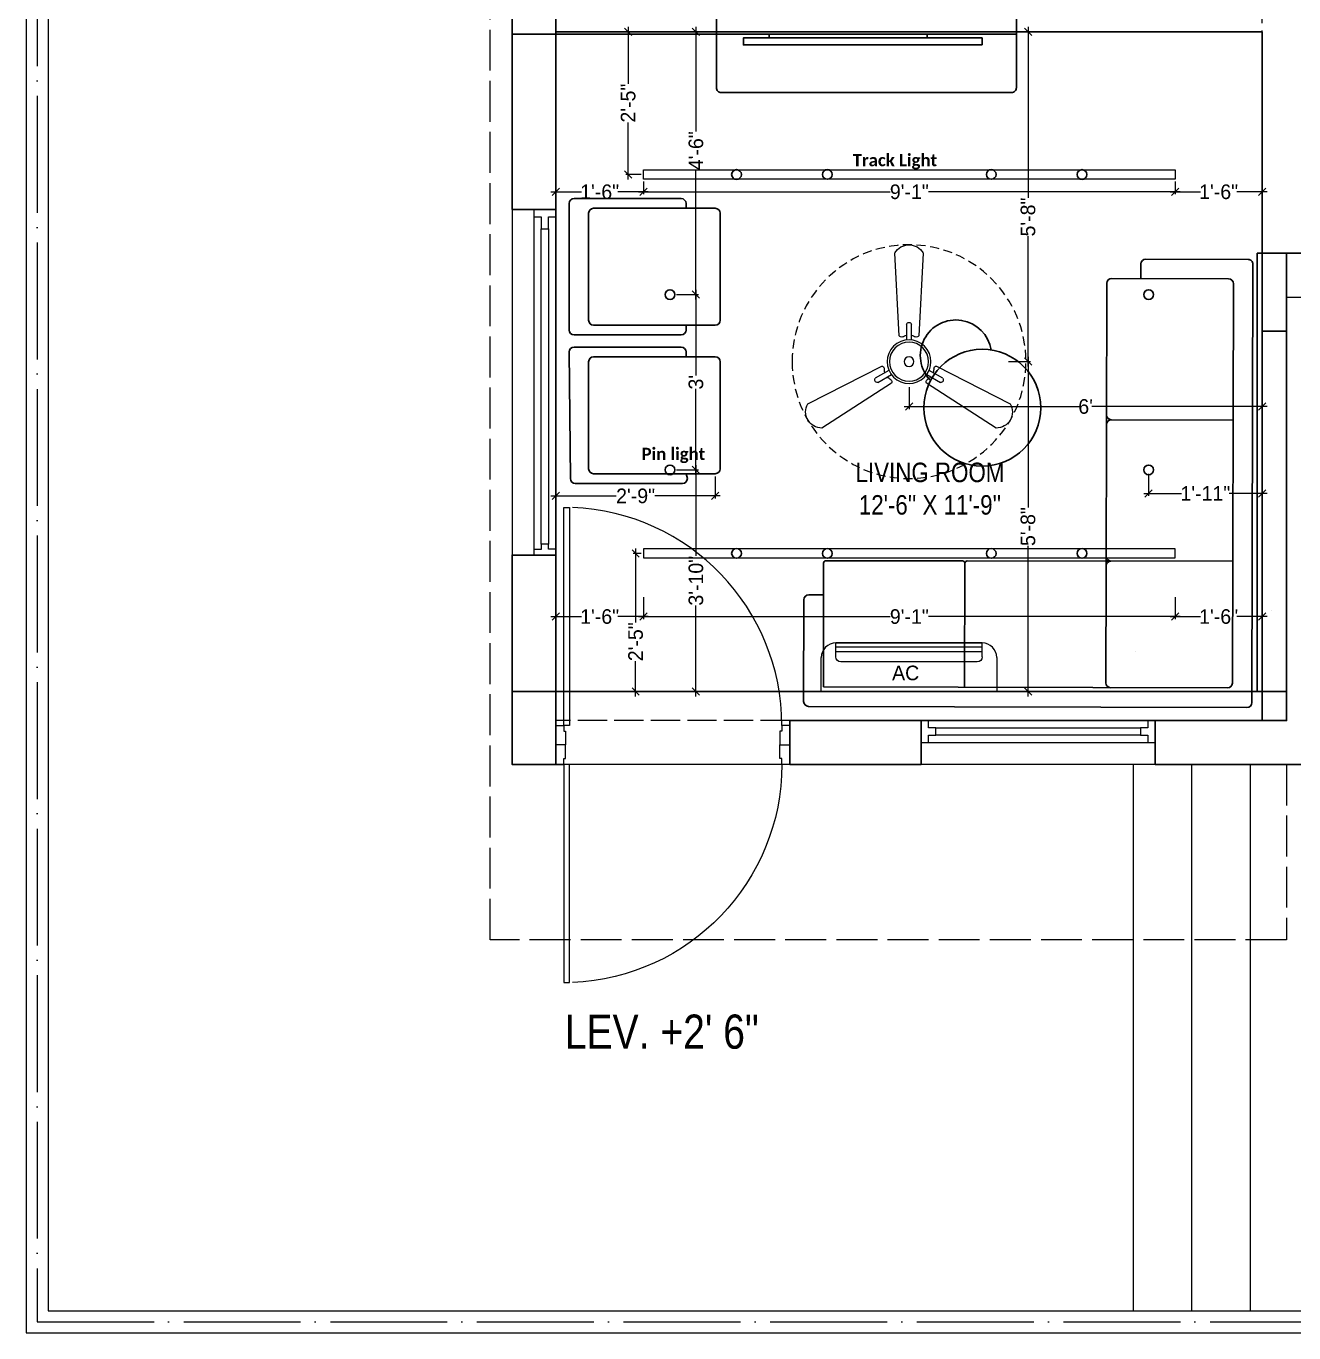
# Model space of a CAD drawing. Header units: millimetres. Extents: x 35877 to 3066687, y -650199 to -40525.
# Drawn here: x 147264.5 to 147524.8, y -180450.6 to -180182.2 of the extents above; entities that cross this region are included whole.
import ezdxf

# ---------------------------------------------------------------- set-up
doc = ezdxf.new("R2010")
doc.units = ezdxf.units.MM
doc.header["$MEASUREMENT"] = 0
doc.header["$PDMODE"] = 35
for name, pattern in [('ACAD_ISO02W100', [15, 12, -3]), ('ACAD_ISO04W100', [30, 24, -3, 0, -3]), ('DASHED', [0.75, 0.5, -0.25])]:
    doc.linetypes.add(name, pattern=pattern)
doc.layers.get('Defpoints').update_dxf_attribs({"color": 220})
for name, color, linetype in [('AR DOOR', 40, 'Continuous'), ('AR ELE-5', 134, 'Continuous'), ('GROUND FLOOR  ( Text )', 251, 'Continuous')]:
    doc.layers.add(name, color=color, linetype=linetype)
for name, color, linetype, lineweight in [('COLUMN', 1, 'Continuous', 30), ('dim05', 1, 'Continuous', 13), ('el', 7, 'Continuous', 20), ('Electrical', 84, 'Continuous', 30), ('FIRST FLOOR ( TEXT )', 7, 'Continuous', 9), ('FUR', 250, 'Continuous', 0), ('FURNITURE', 32, 'Continuous', 9), ('furniture dimensions', 1, 'DASHED', 0), ('GROUND FLOOR', 7, 'Continuous', 9), ('GROUND FLOOR  ( PLINE )', 251, 'Continuous', 30), ('GROUND FLOOR ( DW_RAIL )', 7, 'Continuous', 9), ('Labelling', 1, 'Continuous', 25), ('NAME PLATE', 7, 'Continuous', 25), ('Text', 7, 'Continuous', 15), ('wall', 7, 'Continuous', 30)]:
    doc.layers.add(name, color=color, linetype=linetype, lineweight=lineweight)
doc.styles.add('century g', font='GOTHIC.TTF')
doc.styles.add("Cn_BT_0'-0", font='swissc.ttf')
doc.styles.add('KATHA', font='swissc.ttf')
doc.styles.add('TEXT', font='eurr____.ttf')
doc.dimstyles.new('Archana', dxfattribs={"dimtxt": 2, "dimasz": 0.75, "dimexe": 0.5, "dimexo": 0.5, "dimgap": 0, "dimtad": 0, "dimzin": 0, "dimdsep": 46, "dimlunit": 4, "dimtxsty": 'century g', "dimblk": 'OBLIQUE', "dimcen": 0, "dimdle": 1, "dimclrd": 256, "dimclre": 256, "dimclrt": 256, "dimadec": 0, "dimazin": 0, "dimtfac": 1, "dimtofl": 0, "dimtmove": 1, "dimatfit": 3, "dimfxl": 1, "dimfxlon": 1, "dimtolj": 1, "dimtzin": 0, "dimlwd": -1, "dimlwe": -1, "dimarcsym": 0})

# ---------------------------------------------------------------- blocks, each defined once
blk = doc.blocks.new('*U20')
for points in [[(0, 0), (0, 1120), (30, 1120), (30, 0)], [(-40, 0), (0, 0), (0, -30), (10, -30), (10, -100), (-40, -100)], [(1160, 0), (1120, 0), (1120, -30), (1110, -30), (1110, -100), (1160, -100)]]:
    blk.add_lwpolyline(points, close=True)
at = {"layer": 'AR ELE-5', "linetype": 'ByBlock', "ltscale": 15}
blk.add_arc((-1.6, -0.7), 1121.6, 0.03474, 87.62699, dxfattribs=at)
blk = doc.blocks.new('fan')
at = {"layer": 'Electrical', "lineweight": 15, "ltscale": 20}
for p, q in [((3300835.29, -509900.78), (3300836.47, -509923.43)), ((3300841.81, -509923.43), (3300842.99, -509900.78)), ((3300838.47, -509924.57), (3300838.47, -509920.25)), ((3300839.81, -509920.28), (3300839.81, -509924.57)), ((3300831.66, -509931.77), (3300811.45, -509942.07)), ((3300866.83, -509942.07), (3300846.62, -509931.77)), ((3300815.3, -509948.74), (3300834.33, -509936.39)), ((3300829.93, -509935.08), (3300833.64, -509932.93)), ((3300834.31, -509934.09), (3300830.57, -509936.25)), ((3300843.95, -509936.39), (3300862.98, -509948.74)), ((3300847.68, -509936.23), (3300843.97, -509934.09)), ((3300844.64, -509932.93), (3300848.38, -509935.09))]:
    blk.add_line(p, q, dxfattribs=at)
at = {"layer": 'Electrical', "linetype": 'DASHED', "lineweight": 15, "ltscale": 5}
blk.add_circle((3300839.14, -509930.53), 32, dxfattribs=at)
at = {"layer": 'Electrical', "lineweight": 15, "ltscale": 20}
for centre, major_axis, start_param, end_param in [((3300839.14, -509902.94), (3.12, 3.12), -0.272136, 1.842967), ((3300839.13, -509920.5), (0.501, 0.501), -0.465536, 1.983618), ((3300839.14, -509930.53), (4.24, -4.24), 3.14161, 9.424795), ((3300839.14, -509930.53), (3.77, -3.77), 1.749190548672175e-05, 6.283202799085073), ((3300837.1, -509923.08), (0.51, 0.51), 2.863014, 4.257784), ((3300839.14, -509926.42), (2.27, -2.27), 2.565057, 2.951308), ((3300839.14, -509926.42), (2.27, 2.27), 0.19032, 0.57657), ((3300841.18, -509923.08), (0.51, -0.51), 5.167028, 6.561799), ((3300839.14, -509930.53), (0.943, 0.943), 1.570814, 7.853999), ((3300831.67, -509932.49), (0.51, -0.51), 0.978238, 2.373008), ((3300835.59, -509932.58), (2.27, -2.27), 3.855511, 4.241762), ((3300842.69, -509932.58), (2.27, 2.27), 5.183051, 5.569301), ((3300846.61, -509932.49), (0.51, -0.51), 2.339416, 3.734186), ((3300830.46, -509935.55), (0.501, -0.501), 3.199655, 5.648809), ((3300835.59, -509932.58), (2.27, -2.27), 4.659452, 5.045703), ((3300833.71, -509936.02), (0.51, 0.51), -1.325776, 0.068994), ((3300844.57, -509936.02), (0.51, -0.51), 3.072633, 4.467404), ((3300842.69, -509932.58), (2.27, 2.27), 4.37911, 4.765361), ((3300847.83, -509935.54), (0.501, 0.501), 3.723254, 6.172408), ((3300815.25, -509944.32), (3.12, -3.12), 3.393055, 5.508159), ((3300863.03, -509944.32), (3.12, -3.12), 5.48745, 7.602554)]:
    blk.add_ellipse(centre, major_axis=major_axis, ratio=1, start_param=start_param, end_param=end_param, dxfattribs=at)
blk = doc.blocks.new('ac paln')
at = {"layer": 'Electrical', "lineweight": 15}
for p, q in [((389238.69, -37646.36), (389238.69, -37610.34)), ((389238.69, -37610.34), (389245.67, -37610.34)), ((389244.81, -37642.35), (389244.81, -37614.35)), ((389245.81, -37613.35), (389248.68, -37613.35)), ((389246.82, -37643.35), (389246.82, -37613.35)), ((389247.82, -37643.35), (389247.82, -37613.35)), ((389248.68, -37613.35), (389248.68, -37643.35)), ((389248.68, -37643.35), (389248.68, -37613.35)), ((389245.81, -37643.35), (389248.68, -37643.35)), ((389248.68, -37643.35), (389248.68, -37643.35)), ((389245.67, -37646.36), (389238.69, -37646.36))]:
    blk.add_line(p, q, dxfattribs=at)
for centre, start, end in [((389245.67, -37613.35), 0, 90), ((389245.67, -37643.35), 270, 0)]:
    blk.add_arc(centre, 3.01, start, end, dxfattribs=at)
at = {"layer": 'Electrical', "lineweight": 15, "extrusion": (0, 0, -1)}
for centre, start_param, end_param in [((389245.81, -37614.35), -0.785398, 0.785398), ((389245.81, -37642.35), 3.926991, 5.497787)]:
    blk.add_ellipse(centre, major_axis=(-0.71, 0.71), ratio=1, start_param=start_param, end_param=end_param, dxfattribs=at)
at = {"layer": 'Text', "style": 'TEXT'}
blk.add_text('AC', height=3, rotation=270, dxfattribs=at).set_placement((389241.02, -37624.87))
blk = doc.blocks.new('_Oblique')
at = {"layer": 'wall', "color": 0, "lineweight": -2}
blk.add_line((-0.5, -0.5), (0.5, 0.5), dxfattribs=at)
blk = doc.blocks.new('*D658')
at = {"layer": 'Defpoints', "color": 0, "linetype": 'Continuous', "lineweight": 0, "transparency": 16777216}
for p in [(147391.23, -180298.95, -0.01), (147373.25, -180301.63, -0.01), (147391.23, -180303.49)]:
    blk.add_point(p, dxfattribs=at)
at = {"layer": 'furniture dimensions', "color": 5, "linetype": 'Continuous', "transparency": 16777216}
for p, q in [((147391.23, -180299.49), (147391.23, -180303.99)), ((147372.25, -180303.49), (147378.52, -180303.49)), ((147392.23, -180303.49), (147385.96, -180303.49))]:
    blk.add_line(p, q, dxfattribs=at)
at = {"layer": 'furniture dimensions', "color": 5, "linetype": 'ByBlock', "transparency": 16777216}
blk.add_line((147373.25, -180302.13), (147373.25, -180303.99), dxfattribs=at)
at = {"layer": 'furniture dimensions', "color": 5, "linetype": 'Continuous', "transparency": 16777216, "xscale": 1.5, "yscale": 1.5, "zscale": 1.5, "rotation": 180}
blk.add_blockref('_Oblique', (147373.25, -180303.49), dxfattribs=at)
at = {"layer": 'furniture dimensions', "color": 5, "linetype": 'Continuous', "transparency": 16777216, "xscale": 1.5, "yscale": 1.5, "zscale": 1.5}
blk.add_blockref('_Oblique', (147391.23, -180303.49), dxfattribs=at)
at = {"layer": 'furniture dimensions', "linetype": 'Continuous', "lineweight": 0, "transparency": 16777216, "insert": (147382.24, -180303.49), "char_height": 3, "attachment_point": 5, "style": 'century g'}
blk.add_mtext('\\A1;1\'-6"', dxfattribs=at)
blk = doc.blocks.new('*D659')
at = {"layer": 'Defpoints', "color": 0, "linetype": 'Continuous', "lineweight": 0, "transparency": 16777216}
for p in [(147391.23, -180298.95, -0.01), (147500.38, -180298.95, -0.01), (147500.38, -180303.49)]:
    blk.add_point(p, dxfattribs=at)
at = {"layer": 'furniture dimensions', "color": 5, "linetype": 'ByBlock', "transparency": 16777216}
blk.add_line((147391.23, -180299.49), (147391.23, -180303.99), dxfattribs=at)
at = {"layer": 'furniture dimensions', "color": 5, "linetype": 'Continuous', "transparency": 16777216}
for p, q in [((147500.38, -180299.49), (147500.38, -180303.99)), ((147390.23, -180303.49), (147441.89, -180303.49)), ((147501.38, -180303.49), (147449.72, -180303.49))]:
    blk.add_line(p, q, dxfattribs=at)
at = {"layer": 'furniture dimensions', "color": 5, "linetype": 'Continuous', "transparency": 16777216, "xscale": 1.5, "yscale": 1.5, "zscale": 1.5, "rotation": 180}
blk.add_blockref('_Oblique', (147391.23, -180303.49), dxfattribs=at)
at = {"layer": 'furniture dimensions', "color": 5, "linetype": 'Continuous', "transparency": 16777216, "xscale": 1.5, "yscale": 1.5, "zscale": 1.5}
blk.add_blockref('_Oblique', (147500.38, -180303.49), dxfattribs=at)
at = {"layer": 'furniture dimensions', "linetype": 'Continuous', "lineweight": 0, "transparency": 16777216, "insert": (147445.81, -180303.49), "char_height": 3, "attachment_point": 5, "style": 'century g'}
blk.add_mtext('\\A1;9\'-1"', dxfattribs=at)
blk = doc.blocks.new('*D660')
at = {"layer": 'Defpoints', "color": 0, "linetype": 'Continuous', "lineweight": 0, "transparency": 16777216}
for p in [(147500.38, -180298.95, -0.01), (147518.25, -180298.95, -0.01), (147518.25, -180303.49)]:
    blk.add_point(p, dxfattribs=at)
at = {"layer": 'furniture dimensions', "color": 5, "linetype": 'ByBlock', "transparency": 16777216}
blk.add_line((147500.38, -180299.49), (147500.38, -180303.99), dxfattribs=at)
at = {"layer": 'furniture dimensions', "color": 5, "linetype": 'Continuous', "transparency": 16777216}
for p, q in [((147518.25, -180299.49), (147518.25, -180303.99)), ((147499.38, -180303.49), (147505.59, -180303.49)), ((147519.25, -180303.49), (147513.04, -180303.49))]:
    blk.add_line(p, q, dxfattribs=at)
at = {"layer": 'furniture dimensions', "color": 5, "linetype": 'Continuous', "transparency": 16777216, "xscale": 1.5, "yscale": 1.5, "zscale": 1.5, "rotation": 180}
blk.add_blockref('_Oblique', (147500.38, -180303.49), dxfattribs=at)
at = {"layer": 'furniture dimensions', "color": 5, "linetype": 'Continuous', "transparency": 16777216, "xscale": 1.5, "yscale": 1.5, "zscale": 1.5}
blk.add_blockref('_Oblique', (147518.25, -180303.49), dxfattribs=at)
at = {"layer": 'furniture dimensions', "linetype": 'Continuous', "lineweight": 0, "transparency": 16777216, "insert": (147509.31, -180303.49), "char_height": 3, "attachment_point": 5, "style": 'century g'}
blk.add_mtext('\\A1;1\'-6"', dxfattribs=at)
blk = doc.blocks.new('*D661')
at = {"layer": 'Defpoints', "color": 0, "linetype": 'Continuous', "lineweight": 0, "transparency": 16777216}
for p in [(147391.23, -180290.5), (147389.63, -180318.89), (147391.23, -180318.89, -0.01)]:
    blk.add_point(p, dxfattribs=at)
at = {"layer": 'furniture dimensions', "color": 5, "linetype": 'ByBlock', "transparency": 16777216}
blk.add_line((147390.73, -180290.5), (147389.13, -180290.5), dxfattribs=at)
at = {"layer": 'furniture dimensions', "color": 5, "linetype": 'Continuous', "transparency": 16777216}
for p, q in [((147389.63, -180289.5), (147389.63, -180304.7)), ((147389.63, -180319.89), (147389.63, -180312.61)), ((147390.73, -180318.89), (147389.13, -180318.89))]:
    blk.add_line(p, q, dxfattribs=at)
at = {"layer": 'furniture dimensions', "color": 5, "linetype": 'Continuous', "transparency": 16777216, "xscale": 1.5, "yscale": 1.5, "zscale": 1.5}
for p, rotation in [((147389.63, -180290.5), 90), ((147389.63, -180318.89), 270)]:
    blk.add_blockref('_Oblique', p, dxfattribs=dict(at, rotation=rotation))
at = {"layer": 'furniture dimensions', "linetype": 'Continuous', "lineweight": 0, "transparency": 16777216, "insert": (147389.63, -180308.65), "char_height": 3, "attachment_point": 5, "rotation": 90, "style": 'century g'}
blk.add_mtext('\\A1;2\'-5"', dxfattribs=at)
blk = doc.blocks.new('*D662')
at = {"layer": 'Defpoints', "color": 0, "linetype": 'Continuous', "lineweight": 0, "transparency": 16777216}
for p in [(147396.68, -180273.35, -0.01), (147396.68, -180318.89, -0.01), (147402.01, -180318.89)]:
    blk.add_point(p, dxfattribs=at)
at = {"layer": 'furniture dimensions', "color": 5, "linetype": 'ByBlock', "transparency": 16777216}
blk.add_line((147398.01, -180273.35), (147402.51, -180273.35), dxfattribs=at)
at = {"layer": 'furniture dimensions', "color": 5, "linetype": 'Continuous', "transparency": 16777216}
for p, q in [((147402.01, -180272.35), (147402.01, -180291.02)), ((147402.01, -180319.89), (147402.01, -180301.22)), ((147398.01, -180318.89), (147402.51, -180318.89))]:
    blk.add_line(p, q, dxfattribs=at)
at = {"layer": 'furniture dimensions', "color": 5, "linetype": 'Continuous', "transparency": 16777216, "xscale": 1.5, "yscale": 1.5, "zscale": 1.5}
for p, rotation in [((147402.01, -180273.35), 90), ((147402.01, -180318.89), 270)]:
    blk.add_blockref('_Oblique', p, dxfattribs=dict(at, rotation=rotation))
at = {"layer": 'furniture dimensions', "linetype": 'Continuous', "lineweight": 0, "transparency": 16777216, "insert": (147402.01, -180296.12), "char_height": 3, "attachment_point": 5, "rotation": 90, "style": 'century g'}
blk.add_mtext('\\A1;3\'-10"', dxfattribs=at)
blk = doc.blocks.new('*D663')
at = {"layer": 'Defpoints', "color": 0, "linetype": 'Continuous', "lineweight": 0, "transparency": 16777216}
for p in [(147396.68, -180237.35, -0.01), (147402.01, -180237.35), (147396.68, -180273.35, -0.01)]:
    blk.add_point(p, dxfattribs=at)
at = {"layer": 'furniture dimensions', "color": 5, "linetype": 'Continuous', "transparency": 16777216}
for p, q in [((147398.01, -180237.35), (147402.51, -180237.35)), ((147402.01, -180236.35), (147402.01, -180253.98)), ((147402.01, -180274.35), (147402.01, -180256.72))]:
    blk.add_line(p, q, dxfattribs=at)
at = {"layer": 'furniture dimensions', "color": 5, "linetype": 'ByBlock', "transparency": 16777216}
blk.add_line((147398.01, -180273.35), (147402.51, -180273.35), dxfattribs=at)
at = {"layer": 'furniture dimensions', "color": 5, "linetype": 'Continuous', "transparency": 16777216, "xscale": 1.5, "yscale": 1.5, "zscale": 1.5}
for p, rotation in [((147402.01, -180237.35), 90), ((147402.01, -180273.35), 270)]:
    blk.add_blockref('_Oblique', p, dxfattribs=dict(at, rotation=rotation))
at = {"layer": 'furniture dimensions', "linetype": 'Continuous', "lineweight": 0, "transparency": 16777216, "insert": (147402.01, -180255.35), "char_height": 3, "attachment_point": 5, "rotation": 90, "style": 'century g'}
blk.add_mtext("\\A1;3'", dxfattribs=at)
blk = doc.blocks.new('*D664')
at = {"layer": 'Defpoints', "color": 0, "linetype": 'Continuous', "lineweight": 0, "transparency": 16777216}
for p in [(147396.68, -180183.35, -0.01), (147402.01, -180183.35), (147396.68, -180237.35, -0.01)]:
    blk.add_point(p, dxfattribs=at)
at = {"layer": 'furniture dimensions', "color": 5, "linetype": 'Continuous', "transparency": 16777216}
for p, q in [((147398.01, -180183.35), (147402.51, -180183.35)), ((147402.01, -180182.35), (147402.01, -180203.83)), ((147402.01, -180238.35), (147402.01, -180211.76))]:
    blk.add_line(p, q, dxfattribs=at)
at = {"layer": 'furniture dimensions', "color": 5, "linetype": 'ByBlock', "transparency": 16777216}
blk.add_line((147398.01, -180237.35), (147402.51, -180237.35), dxfattribs=at)
at = {"layer": 'furniture dimensions', "color": 5, "linetype": 'Continuous', "transparency": 16777216, "xscale": 1.5, "yscale": 1.5, "zscale": 1.5}
for p, rotation in [((147402.01, -180183.35), 90), ((147402.01, -180237.35), 270)]:
    blk.add_blockref('_Oblique', p, dxfattribs=dict(at, rotation=rotation))
at = {"layer": 'furniture dimensions', "linetype": 'Continuous', "lineweight": 0, "transparency": 16777216, "insert": (147402.01, -180207.8), "char_height": 3, "attachment_point": 5, "rotation": 90, "style": 'century g'}
blk.add_mtext('\\A1;4\'-6"', dxfattribs=at)
blk = doc.blocks.new('*D665')
at = {"layer": 'Defpoints', "color": 0, "linetype": 'Continuous', "lineweight": 0, "transparency": 16777216}
for p in [(147405.98, -180273.13, -0.01), (147373.25, -180275.11, -0.01), (147405.98, -180278.71)]:
    blk.add_point(p, dxfattribs=at)
at = {"layer": 'furniture dimensions', "color": 5, "linetype": 'Continuous', "transparency": 16777216}
for p, q in [((147405.98, -180274.71), (147405.98, -180279.21)), ((147372.25, -180278.71), (147385.66, -180278.71)), ((147406.98, -180278.71), (147393.57, -180278.71))]:
    blk.add_line(p, q, dxfattribs=at)
at = {"layer": 'furniture dimensions', "color": 5, "linetype": 'ByBlock', "transparency": 16777216}
blk.add_line((147373.25, -180275.61), (147373.25, -180279.21), dxfattribs=at)
at = {"layer": 'furniture dimensions', "color": 5, "linetype": 'Continuous', "transparency": 16777216, "xscale": 1.5, "yscale": 1.5, "zscale": 1.5, "rotation": 180}
blk.add_blockref('_Oblique', (147373.25, -180278.71), dxfattribs=at)
at = {"layer": 'furniture dimensions', "color": 5, "linetype": 'Continuous', "transparency": 16777216, "xscale": 1.5, "yscale": 1.5, "zscale": 1.5}
blk.add_blockref('_Oblique', (147405.98, -180278.71), dxfattribs=at)
at = {"layer": 'furniture dimensions', "linetype": 'Continuous', "lineweight": 0, "transparency": 16777216, "insert": (147389.62, -180278.71), "char_height": 3, "attachment_point": 5, "style": 'century g'}
blk.add_mtext('\\A1;2\'-9"', dxfattribs=at)
blk = doc.blocks.new('*D666')
at = {"layer": 'Defpoints', "color": 0, "linetype": 'Continuous', "lineweight": 0, "transparency": 16777216}
for p in [(147494.93, -180273.35, -0.01), (147518.25, -180273.35, -0.01), (147518.25, -180278.19)]:
    blk.add_point(p, dxfattribs=at)
at = {"layer": 'furniture dimensions', "color": 5, "linetype": 'ByBlock', "transparency": 16777216}
blk.add_line((147494.93, -180274.19), (147494.93, -180278.69), dxfattribs=at)
at = {"layer": 'furniture dimensions', "color": 5, "linetype": 'Continuous', "transparency": 16777216}
for p, q in [((147518.25, -180274.19), (147518.25, -180278.69)), ((147493.93, -180278.19), (147501.71, -180278.19)), ((147519.25, -180278.19), (147511.47, -180278.19))]:
    blk.add_line(p, q, dxfattribs=at)
at = {"layer": 'furniture dimensions', "color": 5, "linetype": 'Continuous', "transparency": 16777216, "xscale": 1.5, "yscale": 1.5, "zscale": 1.5, "rotation": 180}
blk.add_blockref('_Oblique', (147494.93, -180278.19), dxfattribs=at)
at = {"layer": 'furniture dimensions', "color": 5, "linetype": 'Continuous', "transparency": 16777216, "xscale": 1.5, "yscale": 1.5, "zscale": 1.5}
blk.add_blockref('_Oblique', (147518.25, -180278.19), dxfattribs=at)
at = {"layer": 'furniture dimensions', "linetype": 'Continuous', "lineweight": 0, "transparency": 16777216, "insert": (147506.59, -180278.19), "char_height": 3, "attachment_point": 5, "style": 'century g'}
blk.add_mtext('\\A1;1\'-11"', dxfattribs=at)
blk = doc.blocks.new('*D667')
at = {"layer": 'Defpoints', "color": 0, "linetype": 'Continuous', "lineweight": 0, "transparency": 16777216}
for p in [(147388.1, -180183.35), (147391.23, -180183.35, -0.01), (147391.23, -180212.69, -0.01)]:
    blk.add_point(p, dxfattribs=at)
at = {"layer": 'furniture dimensions', "color": 5, "linetype": 'Continuous', "transparency": 16777216}
for p, q in [((147390.73, -180183.35), (147387.6, -180183.35)), ((147388.1, -180182.35), (147388.1, -180194.06)), ((147388.1, -180213.69), (147388.1, -180201.97))]:
    blk.add_line(p, q, dxfattribs=at)
at = {"layer": 'furniture dimensions', "color": 5, "linetype": 'ByBlock', "transparency": 16777216}
blk.add_line((147390.73, -180212.69), (147387.6, -180212.69), dxfattribs=at)
at = {"layer": 'furniture dimensions', "color": 5, "linetype": 'Continuous', "transparency": 16777216, "xscale": 1.5, "yscale": 1.5, "zscale": 1.5}
for p, rotation in [((147388.1, -180183.35), 90), ((147388.1, -180212.69), 270)]:
    blk.add_blockref('_Oblique', p, dxfattribs=dict(at, rotation=rotation))
at = {"layer": 'furniture dimensions', "linetype": 'Continuous', "lineweight": 0, "transparency": 16777216, "insert": (147388.1, -180198.02), "char_height": 3, "attachment_point": 5, "rotation": 90, "style": 'century g'}
blk.add_mtext('\\A1;2\'-5"', dxfattribs=at)
blk = doc.blocks.new('*D668')
at = {"layer": 'Defpoints', "color": 0, "linetype": 'Continuous', "lineweight": 0, "transparency": 16777216}
for p in [(147373.25, -180213.63, -0.01), (147391.23, -180213.63, -0.01), (147373.25, -180216.25)]:
    blk.add_point(p, dxfattribs=at)
at = {"layer": 'furniture dimensions', "color": 5, "linetype": 'Continuous', "transparency": 16777216}
for p, q in [((147373.25, -180214.13), (147373.25, -180216.75)), ((147372.25, -180216.25), (147378.52, -180216.25)), ((147392.23, -180216.25), (147385.96, -180216.25))]:
    blk.add_line(p, q, dxfattribs=at)
at = {"layer": 'furniture dimensions', "color": 5, "linetype": 'ByBlock', "transparency": 16777216}
blk.add_line((147391.23, -180214.13), (147391.23, -180216.75), dxfattribs=at)
at = {"layer": 'furniture dimensions', "color": 5, "linetype": 'Continuous', "transparency": 16777216, "xscale": 1.5, "yscale": 1.5, "zscale": 1.5, "rotation": 180}
blk.add_blockref('_Oblique', (147373.25, -180216.25), dxfattribs=at)
at = {"layer": 'furniture dimensions', "color": 5, "linetype": 'Continuous', "transparency": 16777216, "xscale": 1.5, "yscale": 1.5, "zscale": 1.5}
blk.add_blockref('_Oblique', (147391.23, -180216.25), dxfattribs=at)
at = {"layer": 'furniture dimensions', "linetype": 'Continuous', "lineweight": 0, "transparency": 16777216, "insert": (147382.24, -180216.25), "char_height": 3, "attachment_point": 5, "style": 'century g'}
blk.add_mtext('\\A1;1\'-6"', dxfattribs=at)
blk = doc.blocks.new('*D669')
at = {"layer": 'Defpoints', "color": 0, "linetype": 'Continuous', "lineweight": 0, "transparency": 16777216}
for p in [(147391.23, -180213.63, -0.01), (147500.38, -180213.63, -0.01), (147500.38, -180216.25)]:
    blk.add_point(p, dxfattribs=at)
at = {"layer": 'furniture dimensions', "color": 5, "linetype": 'ByBlock', "transparency": 16777216}
blk.add_line((147391.23, -180214.13), (147391.23, -180216.75), dxfattribs=at)
at = {"layer": 'furniture dimensions', "color": 5, "linetype": 'Continuous', "transparency": 16777216}
for p, q in [((147500.38, -180214.13), (147500.38, -180216.75)), ((147390.23, -180216.25), (147441.89, -180216.25)), ((147501.38, -180216.25), (147449.72, -180216.25))]:
    blk.add_line(p, q, dxfattribs=at)
at = {"layer": 'furniture dimensions', "color": 5, "linetype": 'Continuous', "transparency": 16777216, "xscale": 1.5, "yscale": 1.5, "zscale": 1.5, "rotation": 180}
blk.add_blockref('_Oblique', (147391.23, -180216.25), dxfattribs=at)
at = {"layer": 'furniture dimensions', "color": 5, "linetype": 'Continuous', "transparency": 16777216, "xscale": 1.5, "yscale": 1.5, "zscale": 1.5}
blk.add_blockref('_Oblique', (147500.38, -180216.25), dxfattribs=at)
at = {"layer": 'furniture dimensions', "linetype": 'Continuous', "lineweight": 0, "transparency": 16777216, "insert": (147445.81, -180216.25), "char_height": 3, "attachment_point": 5, "style": 'century g'}
blk.add_mtext('\\A1;9\'-1"', dxfattribs=at)
blk = doc.blocks.new('*D670')
at = {"layer": 'Defpoints', "color": 0, "linetype": 'Continuous', "lineweight": 0, "transparency": 16777216}
for p in [(147500.38, -180213.63, -0.01), (147518.25, -180213.63, -0.01), (147518.25, -180216.25)]:
    blk.add_point(p, dxfattribs=at)
at = {"layer": 'furniture dimensions', "color": 5, "linetype": 'ByBlock', "transparency": 16777216}
blk.add_line((147500.38, -180214.13), (147500.38, -180216.75), dxfattribs=at)
at = {"layer": 'furniture dimensions', "color": 5, "linetype": 'Continuous', "transparency": 16777216}
for p, q in [((147518.25, -180214.13), (147518.25, -180216.75)), ((147499.38, -180216.25), (147505.59, -180216.25)), ((147519.25, -180216.25), (147513.04, -180216.25))]:
    blk.add_line(p, q, dxfattribs=at)
at = {"layer": 'furniture dimensions', "color": 5, "linetype": 'Continuous', "transparency": 16777216, "xscale": 1.5, "yscale": 1.5, "zscale": 1.5, "rotation": 180}
blk.add_blockref('_Oblique', (147500.38, -180216.25), dxfattribs=at)
at = {"layer": 'furniture dimensions', "color": 5, "linetype": 'Continuous', "transparency": 16777216, "xscale": 1.5, "yscale": 1.5, "zscale": 1.5}
blk.add_blockref('_Oblique', (147518.25, -180216.25), dxfattribs=at)
at = {"layer": 'furniture dimensions', "linetype": 'Continuous', "lineweight": 0, "transparency": 16777216, "insert": (147509.31, -180216.25), "char_height": 3, "attachment_point": 5, "style": 'century g'}
blk.add_mtext('\\A1;1\'-6"', dxfattribs=at)
blk = doc.blocks.new('*D893')
at = {"layer": 'Defpoints', "color": 0, "linetype": 'Continuous', "lineweight": 0, "transparency": 16777216}
for p in [(147462.62, -180183.35, -0.01), (147445.75, -180251.12, -0.01), (147470.18, -180251.12)]:
    blk.add_point(p, dxfattribs=at)
at = {"layer": 'furniture dimensions', "color": 5, "linetype": 'ByBlock', "transparency": 16777216}
blk.add_line((147466.18, -180183.35), (147470.68, -180183.35), dxfattribs=at)
at = {"layer": 'furniture dimensions', "color": 5, "linetype": 'Continuous', "transparency": 16777216}
for p, q in [((147470.18, -180182.35), (147470.18, -180217.49)), ((147470.18, -180252.12), (147470.18, -180225.35)), ((147466.18, -180251.12), (147470.68, -180251.12))]:
    blk.add_line(p, q, dxfattribs=at)
at = {"layer": 'furniture dimensions', "color": 5, "linetype": 'Continuous', "transparency": 16777216, "xscale": 1.5, "yscale": 1.5, "zscale": 1.5}
for p, rotation in [((147470.18, -180183.35), 90), ((147470.18, -180251.12), 270)]:
    blk.add_blockref('_Oblique', p, dxfattribs=dict(at, rotation=rotation))
at = {"layer": 'furniture dimensions', "linetype": 'Continuous', "lineweight": 0, "transparency": 16777216, "insert": (147470.18, -180221.42), "char_height": 3, "attachment_point": 5, "rotation": 90, "style": 'century g'}
blk.add_mtext('\\A1;5\'-8"', dxfattribs=at)
blk = doc.blocks.new('*D894')
at = {"layer": 'Defpoints', "color": 0, "linetype": 'Continuous', "lineweight": 0, "transparency": 16777216}
for p in [(147445.75, -180251.12, -0.01), (147470.18, -180251.12), (147462.62, -180318.89, -0.01)]:
    blk.add_point(p, dxfattribs=at)
at = {"layer": 'furniture dimensions', "color": 5, "linetype": 'Continuous', "transparency": 16777216}
for p, q in [((147470.18, -180250.12), (147470.18, -180281.07)), ((147466.18, -180251.12), (147470.68, -180251.12)), ((147470.18, -180319.89), (147470.18, -180288.94))]:
    blk.add_line(p, q, dxfattribs=at)
at = {"layer": 'furniture dimensions', "color": 5, "linetype": 'ByBlock', "transparency": 16777216}
blk.add_line((147466.18, -180318.89), (147470.68, -180318.89), dxfattribs=at)
at = {"layer": 'furniture dimensions', "color": 5, "linetype": 'Continuous', "transparency": 16777216, "xscale": 1.5, "yscale": 1.5, "zscale": 1.5}
for p, rotation in [((147470.18, -180251.12), 90), ((147470.18, -180318.89), 270)]:
    blk.add_blockref('_Oblique', p, dxfattribs=dict(at, rotation=rotation))
at = {"layer": 'furniture dimensions', "linetype": 'Continuous', "lineweight": 0, "transparency": 16777216, "insert": (147470.18, -180285), "char_height": 3, "attachment_point": 5, "rotation": 90, "style": 'century g'}
blk.add_mtext('\\A1;5\'-8"', dxfattribs=at)
blk = doc.blocks.new('*D895')
at = {"layer": 'Defpoints', "color": 0, "linetype": 'Continuous', "lineweight": 0, "transparency": 16777216}
for p in [(147445.75, -180251.12, -0.01), (147518.25, -180251.12, -0.01), (147518.25, -180260.35)]:
    blk.add_point(p, dxfattribs=at)
at = {"layer": 'furniture dimensions', "color": 5, "linetype": 'ByBlock', "transparency": 16777216}
blk.add_line((147445.75, -180256.35), (147445.75, -180260.85), dxfattribs=at)
at = {"layer": 'furniture dimensions', "color": 5, "linetype": 'Continuous', "transparency": 16777216}
for p, q in [((147518.25, -180256.35), (147518.25, -180260.85)), ((147444.75, -180260.35), (147480.7, -180260.35)), ((147519.25, -180260.35), (147483.3, -180260.35))]:
    blk.add_line(p, q, dxfattribs=at)
at = {"layer": 'furniture dimensions', "color": 5, "linetype": 'Continuous', "transparency": 16777216, "xscale": 1.5, "yscale": 1.5, "zscale": 1.5, "rotation": 180}
blk.add_blockref('_Oblique', (147445.75, -180260.35), dxfattribs=at)
at = {"layer": 'furniture dimensions', "color": 5, "linetype": 'Continuous', "transparency": 16777216, "xscale": 1.5, "yscale": 1.5, "zscale": 1.5}
blk.add_blockref('_Oblique', (147518.25, -180260.35), dxfattribs=at)
at = {"layer": 'furniture dimensions', "linetype": 'Continuous', "lineweight": 0, "transparency": 16777216, "insert": (147482, -180260.35), "char_height": 3, "attachment_point": 5, "style": 'century g'}
blk.add_mtext("\\A1;6'", dxfattribs=at)

msp = doc.modelspace()

# ---------------------------------------------------------------- linework, layer by layer
at = {"color": 9, "lineweight": 30, "true_color": 0xc7c8ca, "transparency": 33554687, "elevation": -0.005}
for points in [[(147460.752, -180186.063), (147460.752, -180184.617), (147411.752, -180184.617), (147411.752, -180186.063)], [(147460.752, -180186.063), (147460.752, -180184.617), (147411.752, -180184.617), (147411.752, -180186.063)], [(147449.471, -180184.617), (147449.471, -180183.851), (147417.034, -180183.851), (147417.034, -180184.617)], [(147449.471, -180184.617), (147449.471, -180183.851), (147417.034, -180183.851), (147417.034, -180184.617)]]:
    msp.add_lwpolyline(points, close=True, dxfattribs=at)
at = {"layer": 'COLUMN', "transparency": 33554687, "elevation": -0.005}
for points in [[(147364.252, -180168.851), (147373.252, -180168.851), (147373.252, -180183.851), (147364.252, -180183.851)], [(147364.252, -180318.851), (147373.252, -180318.851), (147373.252, -180333.851), (147364.252, -180333.851)]]:
    msp.add_lwpolyline(points, close=True, dxfattribs=at)
at = {"layer": 'FUR', "transparency": 33554687}
msp.add_line((147520.121, -180302.162, -0.005), (147520.121, -180302.162, -0.005), dxfattribs=at)
msp.add_line((147520.121, -180302.162, -0.005), (147520.121, -180302.162, -0.005), dxfattribs=at)
at = {"layer": 'FUR', "color": 9, "lineweight": 30, "true_color": 0xc7c8ca, "transparency": 33554687}
msp.add_line((147492.157, -180310.709, -0.005), (147492.157, -180310.709, -0.005), dxfattribs=at)
at = {"layer": 'FURNITURE', "color": 9, "lineweight": 30, "true_color": 0xc7c8ca, "transparency": 33554687}
for p, q in [((147376.98, -180217.632, -0.005), (147398.98, -180217.632, -0.005)), ((147375.98, -180244.632, -0.005), (147375.98, -180218.632, -0.005)), ((147379.98, -180242.632, -0.005), (147379.98, -180220.632, -0.005)), ((147380.98, -180219.632, -0.005), (147405.98, -180219.632, -0.005)), ((147399.98, -180218.632, -0.005), (147399.98, -180219.632, -0.005)), ((147406.98, -180220.632, -0.005), (147406.98, -180242.632, -0.005)), ((147518.252, -180228.851, -0.005), (147517.252, -180228.851, -0.005)), ((147517.252, -180228.851, -0.005), (147517.252, -180318.851, -0.005)), ((147493.352, -180231.058, -0.005), (147493.344, -180234.058, -0.005)), ((147494.354, -180230.06, -0.005), (147515.354, -180230.114, -0.005)), ((147516.352, -180231.117, -0.005), (147516.117, -180321.162, -0.005)), ((147511.339, -180234.11, -0.005), (147487.357, -180234.039, -0.005)), ((147486.285, -180265.037, -0.005), (147486.355, -180235.037, -0.005)), ((147512.341, -180235.107, -0.005), (147512.127, -180317.152, -0.005)), ((147380.98, -180243.632, -0.005), (147383.98, -180243.632, -0.005)), ((147383.98, -180243.632, -0.005), (147405.98, -180243.632, -0.005)), ((147399.98, -180244.632, -0.005), (147399.98, -180243.632, -0.005)), ((147398.98, -180245.632, -0.005), (147376.98, -180245.632, -0.005)), ((147376.244, -180275.149, -0.005), (147375.98, -180249.132, -0.005)), ((147376.98, -180248.132, -0.005), (147398.98, -180248.132, -0.005)), ((147380.98, -180250.132, -0.005), (147405.98, -180250.132, -0.005)), ((147399.98, -180249.132, -0.005), (147399.98, -180250.132, -0.005)), ((147379.98, -180273.132, -0.005), (147379.98, -180251.132, -0.005)), ((147406.98, -180251.132, -0.005), (147406.98, -180273.132, -0.005)), ((147486.28, -180264.045, -0.005), (147486.21, -180294.025, -0.005)), ((147487.282, -180263.047, -0.005), (147512.269, -180263.115, -0.005)), ((147380.98, -180274.132, -0.005), (147383.98, -180274.132, -0.005)), ((147383.98, -180274.132, -0.005), (147405.98, -180274.132, -0.005)), ((147400.244, -180275.149, -0.005), (147399.98, -180274.132, -0.005)), ((147399.244, -180276.149, -0.005), (147377.244, -180276.149, -0.005)), ((147428.193, -180292.525, -0.005), (147428.193, -180317.927, -0.005)), ((147428.694, -180292.026, -0.005), (147456.763, -180292.046, -0.005)), ((147457.15, -180318.004, -0.005), (147457.219, -180292.54, -0.005)), ((147457.718, -180292.047, -0.005), (147512.189, -180292.085, -0.005)), ((147486.14, -180317.082, -0.005), (147486.21, -180294.025, -0.005)), ((147428.174, -180299.033, -0.005), (147425.174, -180299.025, -0.005)), ((147424.117, -180320.917, -0.005), (147424.171, -180300.022, -0.005)), ((147373.255, -180324.851, -0.005), (147373.252, -180318.868, -0.005)), ((147373.252, -180318.889, -0.005), (147518.252, -180318.889, -0.005)), ((147511.124, -180318.149, -0.005), (147428.193, -180317.927, -0.005)), ((147515.114, -180322.159, -0.005), (147425.114, -180321.919, -0.005))]:
    msp.add_line(p, q, dxfattribs=at)
at = {"layer": 'FURNITURE', "color": 9, "lineweight": 30, "true_color": 0xc7c8ca, "transparency": 33554687, "elevation": -0.005}
msp.add_lwpolyline([(147467.796, -180179.351), (147406.196, -180179.351), (147406.196, -180183.851), (147467.796, -180183.851)], close=True, dxfattribs=at)
msp.add_lwpolyline([(147467.796, -180194.851), (147467.796, -180183.851), (147406.196, -180183.851), (147406.196, -180194.851, 0.4142136), (147407.196, -180195.851), (147466.796, -180195.851, 0.4142136)], format="xyb", close=True, dxfattribs=at)
at = {"layer": 'FURNITURE', "color": 1, "lineweight": 0, "transparency": 33554687, "elevation": -0.005}
msp.add_lwpolyline([(147391.234, -180211.75), (147500.377, -180211.75), (147500.377, -180213.626), (147391.234, -180213.626)], close=True, dxfattribs=at)
at = {"layer": 'FURNITURE', "color": 1, "lineweight": 0, "transparency": 33554687}
msp.add_lwpolyline([(147391.234, -180291.441), (147500.377, -180291.441), (147500.377, -180289.565), (147391.234, -180289.565)], close=True, dxfattribs=at)
at = {"layer": 'FURNITURE', "color": 240, "lineweight": 30, "true_color": 0xed1f24, "transparency": 33554687}
for centre in [(147410.339, -180212.688, -0.005), (147428.987, -180212.675, -0.005), (147462.624, -180212.675, -0.005), (147481.272, -180212.688, -0.005), (147396.685, -180237.351, -0.005), (147494.926, -180237.351, -0.005), (147396.685, -180273.351, -0.005), (147494.926, -180273.351, -0.005), (147410.339, -180290.503), (147428.987, -180290.516), (147462.624, -180290.516), (147481.272, -180290.503)]:
    msp.add_circle(centre, 1, dxfattribs=at)
at = {"layer": 'FURNITURE', "color": 9, "lineweight": 30, "true_color": 0xc7c8ca, "transparency": 33554687}
msp.add_circle((147460.787, -180260.583, 0.064), 12, dxfattribs=at)
for centre, radius, start, end in [((147376.98, -180218.632, -0.005), 1, 90, 180), ((147398.98, -180218.632, -0.005), 1, 0, 90), ((147380.98, -180220.632, -0.005), 1, 90, 180), ((147405.98, -180220.632, -0.005), 1, 0, 90), ((147494.352, -180231.06, -0.005), 1, 89.852, 179.852), ((147515.352, -180231.114, -0.005), 1, 359.852, 89.852), ((147487.355, -180235.039, -0.005), 1, 89.852, 179.852), ((147511.341, -180235.11, -0.005), 1, 0.148, 90.148), ((147380.98, -180242.632, -0.005), 1, 180, 270), ((147405.98, -180242.632, -0.005), 1, 270, 0), ((147455.378, -180249.872, 0.064), 7.313, 9.04978, 224.53227), ((147376.98, -180244.632, -0.005), 1, 180, 270), ((147398.98, -180244.632, -0.005), 1, 270, 0), ((147376.98, -180249.132, -0.005), 1, 90, 180), ((147380.98, -180251.132, -0.005), 1, 90, 180), ((147398.98, -180249.132, -0.005), 1, 0, 90), ((147405.98, -180251.132, -0.005), 1, 0, 90), ((147487.28, -180264.047, -0.005), 1, 89.852, 179.852), ((147487.285, -180262.047, -0.005), 1, 179.852, 269.852), ((147380.98, -180273.132, -0.005), 1, 180, 270), ((147405.98, -180273.132, -0.005), 1, 270, 0), ((147377.244, -180275.149, -0.005), 1, 180, 270), ((147399.244, -180275.149, -0.005), 1, 270, 0), ((147428.693, -180292.526, -0.005), 0.5, 89.852, 179.852), ((147456.719, -180292.544, -0.005), 0.5, 359.852, 89.852), ((147457.719, -180292.547, -0.005), 0.5, 89.852, 179.852), ((147487.205, -180293.067, -0.005), 1, 89.852, 179.852), ((147487.21, -180291.067, -0.005), 1, 179.852, 269.852), ((147425.171, -180300.025, -0.005), 1, 89.852, 179.852), ((147487.14, -180317.084, -0.005), 1, 179.852, 269.852), ((147487.14, -180317.084, -0.005), 1, 179.852, 269.852), ((147511.127, -180317.149, -0.005), 1, 269.852, 359.852), ((147425.117, -180320.919, -0.005), 1, 179.852, 269.852), ((147515.117, -180321.159, -0.005), 1, 269.852, 359.852)]:
    msp.add_arc(centre, radius, start, end, dxfattribs=at)
at = {"layer": 'furniture dimensions', "color": 6, "linetype": 'Continuous', "lineweight": 30, "transparency": 33554687}
for p, q in [((147373.252, -180318.889, -0.005), (147373.252, -180183.351, -0.005)), ((147518.252, -180183.351, -0.005), (147373.252, -180183.351, -0.005)), ((147518.252, -180183.351, -0.005), (147518.252, -180318.889, -0.005)), ((147518.252, -180318.889, -0.005), (147373.252, -180318.889, -0.005))]:
    msp.add_line(p, q, dxfattribs=at)
at = {"layer": 'GROUND FLOOR', "transparency": 33554687}
for p, q in [((147264.502, -179983.601, -0.005), (147264.502, -180450.601, -0.005)), ((147269.002, -179988.101, -0.005), (147269.002, -180446.101, -0.005)), ((147406.196, -180179.351, -0.005), (147406.196, -180183.851, -0.005)), ((147373.252, -180183.851, -0.005), (147373.252, -180333.851, -0.005)), ((147406.196, -180183.851, -0.005), (147373.252, -180183.851, -0.005)), ((147373.252, -180183.851, -0.005), (147373.252, -180333.851, -0.005)), ((147433.252, -180183.851, -0.005), (147373.252, -180183.851, -0.005)), ((147364.252, -180219.851, -0.005), (147364.252, -180290.851, -0.005)), ((147373.252, -180219.851, -0.005), (147364.252, -180219.851, -0.005)), ((147373.252, -180290.851, -0.005), (147364.252, -180290.851, -0.005)), ((147523.252, -180324.851, -0.005), (147421.252, -180324.851, -0.005)), ((147421.252, -180324.851, -0.005), (147421.252, -180333.851, -0.005)), ((147764.752, -180333.851, -0.005), (147364.252, -180333.851, -0.005)), ((147491.752, -180333.851, -0.005), (147491.752, -180446.101, -0.005)), ((147503.752, -180333.851, -0.005), (147503.752, -180446.101, -0.005)), ((147515.752, -180333.851, -0.005), (147515.752, -180446.101, -0.005)), ((147269.002, -180446.101, -0.005), (147764.752, -180446.101, -0.005)), ((147264.502, -180450.601, -0.005), (147764.752, -180450.601, -0.005))]:
    msp.add_line(p, q, dxfattribs=at)
at = {"layer": 'GROUND FLOOR', "color": 1, "linetype": 'ACAD_ISO04W100', "transparency": 33554687, "elevation": -0.005}
msp.add_lwpolyline([(147764.752, -179985.851), (147266.752, -179985.851), (147266.752, -180448.351), (147764.752, -180448.351)], dxfattribs=at)
at = {"layer": 'GROUND FLOOR', "color": 1, "linetype": 'ACAD_ISO02W100', "ltscale": 0.7, "transparency": 33554687, "elevation": -0.005}
msp.add_lwpolyline([(147523.252, -180333.851), (147523.252, -180369.851), (147359.752, -180369.851), (147359.752, -180017.351), (147364.252, -180017.351)], dxfattribs=at)
at = {"layer": 'GROUND FLOOR  ( PLINE )', "transparency": 33554687, "elevation": -0.005}
for points in [[(147373.252, -180183.851), (147406.196, -180183.851), (147406.196, -180179.351), (147373.252, -180179.351), (147373.252, -180168.851), (147364.252, -180168.851), (147364.252, -180219.851), (147373.252, -180219.851)], [(147373.252, -180290.851), (147364.252, -180290.851), (147364.252, -180333.851), (147373.252, -180333.851)], [(147421.252, -180324.851), (147448.252, -180324.851), (147448.252, -180333.851), (147421.252, -180333.851)]]:
    msp.add_lwpolyline(points, close=True, dxfattribs=at)
msp.add_lwpolyline([(147527.752, -180324.851), (147527.752, -180251.351), (147569.752, -180251.351), (147569.752, -180228.851), (147565.252, -180228.851), (147565.252, -180246.851), (147527.752, -180246.851), (147527.752, -180228.851), (147523.252, -180228.851), (147523.252, -180324.851), (147496.252, -180324.851), (147496.252, -180333.851), (147527.752, -180333.851)], dxfattribs=at)
at = {"layer": 'GROUND FLOOR ( DW_RAIL )', "transparency": 33554687, "elevation": -0.005}
for points in [[(147373.252, -180290.851), (147373.252, -180289.653), (147371.752, -180289.653), (147371.752, -180288.587), (147370.252, -180288.587), (147370.252, -180223.851), (147371.752, -180223.851), (147371.752, -180221.351), (147373.252, -180221.351), (147373.252, -180219.851), (147368.752, -180219.851), (147368.752, -180221.351), (147370.252, -180221.351), (147370.252, -180223.851), (147371.752, -180223.851), (147371.752, -180288.587), (147370.252, -180288.587), (147370.252, -180289.722), (147368.752, -180289.722), (147368.752, -180290.851), (147373.252, -180290.851), (147373.252, -180219.851), (147368.752, -180219.851), (147368.752, -180290.851)], [(147448.252, -180324.851), (147496.252, -180324.851), (147496.252, -180333.851), (147448.252, -180333.851)], [(147496.252, -180324.851), (147494.752, -180324.851), (147494.752, -180326.351), (147493.252, -180326.351), (147493.252, -180327.851), (147451.252, -180327.851), (147451.252, -180326.351), (147449.752, -180326.351), (147449.752, -180324.851), (147448.252, -180324.851), (147448.252, -180329.351), (147449.752, -180329.351), (147449.752, -180327.851), (147451.252, -180327.851), (147451.252, -180326.351), (147493.252, -180326.351), (147493.252, -180327.851), (147494.752, -180327.851), (147494.752, -180329.351), (147496.252, -180329.351), (147496.252, -180324.851), (147448.252, -180324.851), (147448.252, -180329.351), (147496.252, -180329.351)]]:
    msp.add_lwpolyline(points, close=True, dxfattribs=at)
at = {"layer": 'Labelling', "color": 251, "linetype": 'ACAD_ISO02W100', "lineweight": 0, "ltscale": 0.5, "true_color": 0x636466, "transparency": 33554687}
for p, q in [((147518.252, -180324.1, -0.005), (147518.252, -180050.351, -0.005)), ((147373.252, -180183.351, -0.005), (147518.252, -180183.351, -0.005)), ((147523.252, -180237.851, -0.005), (147665.752, -180237.851, -0.005)), ((147421.252, -180324.851, -0.005), (147373.252, -180324.851, -0.005))]:
    msp.add_line(p, q, dxfattribs=at)
at = {"layer": 'Labelling', "lineweight": 30, "ltscale": 10, "transparency": 33554687, "elevation": -0.005}
for points in [[(147518.252, -180228.851), (147523.252, -180228.851), (147523.252, -180244.851), (147518.252, -180244.851)], [(147518.252, -180318.851), (147523.252, -180318.851), (147523.252, -180324.851), (147518.252, -180324.851)]]:
    msp.add_lwpolyline(points, close=True, dxfattribs=at)

# ---------------------------------------------------------------- block references
at = {"layer": 'AR DOOR', "linetype": 'ByBlock', "lineweight": -2, "transparency": 33554687, "extrusion": (0, 0, -1), "xscale": -0.04000000000002399, "yscale": 0.04000000000002399, "zscale": -0.04000000000002399}
msp.add_blockref('*U20', (-147374.852, -180325.851, 0.005), dxfattribs=at)
at = {"layer": 'AR DOOR', "linetype": 'ByBlock', "lineweight": -2, "transparency": 33554687, "extrusion": (0, 0, -1), "xscale": 0.04000000000002399, "yscale": 0.04000000000002399, "zscale": -0.04000000000002399, "rotation": 180}
msp.add_blockref('*U20', (-147374.852, -180333.851, 0.005), dxfattribs=at)
at = {"layer": 'dim05', "color": 1, "lineweight": 35, "transparency": 33554687, "xscale": -0.7500069902881101, "yscale": 0.7500069902881101, "zscale": 0.7500069902881101}
msp.add_blockref('fan', (2623098.181, 202200.341, -0.005), dxfattribs=at)
at = {"layer": 'el', "color": 18, "true_color": 0x000000, "transparency": 33554687, "rotation": 90}
msp.add_blockref('ac paln', (109817.402, -569557.577, -0.005), dxfattribs=at)

# ---------------------------------------------------------------- texts
at = {"layer": 'FIRST FLOOR ( TEXT )', "transparency": 33554687, "insert": (147450.052, -180277.23, -0.005), "char_height": 4, "attachment_point": 5, "style": 'KATHA'}
msp.add_mtext("LIVING ROOM\\P12'-6'' X 11'-9''", dxfattribs=at)
at = {"layer": 'GROUND FLOOR  ( Text )', "color": 1, "transparency": 33554687, "insert": (147394.996, -180388.782, -0.005), "char_height": 7, "attachment_point": 5, "style": "Cn_BT_0'-0"}
msp.add_mtext('LEV. +2\' 6"', dxfattribs=at)
at = {"layer": 'NAME PLATE', "color": 251, "true_color": 0x636466, "transparency": 33554687, "char_height": 2.5, "attachment_point": 5, "style": 'century g'}
for s, insert in [('{\\fCalibri|b1|i0|c0|p34;\\C256;\\c0;Track Light}', (147442.846, -180210.061, -0.005)), ('{\\fCalibri|b1|i0|c0|p34;\\C256;\\c0;Pin light}', (147397.378, -180270.391, -0.011))]:
    msp.add_mtext_dynamic_manual_height_columns(s, width=51.71911, gutter_width=1, heights=[0], dxfattribs=dict(at, insert=insert))

# ---------------------------------------------------------------- dimensions: what is measured, and where the dimension line sits
at = {"layer": 'furniture dimensions', "color": 5, "linetype": 'Continuous', "lineweight": 0}
for base, p1, p2, picture, middle in [((147388.095, -180183.351), (147391.234, -180212.688, -0.005), (147391.234, -180183.351, -0.005), '*D667', (147388.095, -180198.019)), ((147402.008, -180237.351), (147396.685, -180273.351, -0.005), (147396.685, -180237.351, -0.005), '*D663', (147402.008, -180255.351)), ((147402.008, -180318.889), (147396.685, -180273.351, -0.005), (147396.685, -180318.889, -0.005), '*D662', (147402.008, -180296.12))]:
    dim = msp.add_linear_dim(base=base, p1=p1, p2=p2, angle=90, dimstyle='Archana', override={"dimtxt": 3, "dimasz": 1.5, "dimdec": 0, "dimclrd": 5, "dimclre": 5, "dimfxl": 4}, dxfattribs=at)
    dim.commit()
    dim.dimension.update_dxf_attribs({"geometry": picture, "text_midpoint": middle})
for base, p1, p2, picture, middle in [((147402.008, -180183.351), (147396.685, -180237.351, -0.005), (147396.685, -180183.351, -0.005), '*D664', (147402.008, -180207.796)), ((147470.183, -180251.12), (147462.624, -180183.351, -0.005), (147445.752, -180251.12, -0.005), '*D893', (147470.183, -180221.418))]:
    dim = msp.add_linear_dim(base=base, p1=p1, p2=p2, angle=90, dimstyle='Archana', override={"dimtxt": 3, "dimasz": 1.5, "dimdec": 0, "dimclrd": 5, "dimclre": 5, "dimfxl": 4}, dxfattribs=at)
    dim.commit()
    dim.dimension.update_dxf_attribs({"geometry": picture, "text_midpoint": middle, "dimtype": 160})
for base, p1, p2, picture, middle in [((147373.252, -180216.254), (147391.234, -180213.626, -0.005), (147373.252, -180213.626, -0.005), '*D668', (147382.243, -180216.254)), ((147500.377, -180216.254), (147391.234, -180213.626, -0.005), (147500.377, -180213.626, -0.005), '*D669', (147445.805, -180216.254)), ((147518.252, -180216.254), (147500.377, -180213.626, -0.005), (147518.252, -180213.626, -0.005), '*D670', (147509.315, -180216.254)), ((147518.252453909, -180260.346363676), (147445.75245391, -180251.120000906, -0.005341386), (147518.252453909, -180251.120000906, -0.005341386), '*D895', (147482.00245391, -180260.346363676)), ((147405.98, -180278.71), (147373.252, -180275.11, -0.005), (147405.98, -180273.132, -0.005), '*D665', (147389.616, -180278.71)), ((147518.252, -180278.194), (147494.926, -180273.351, -0.005), (147518.252, -180273.351, -0.005), '*D666', (147506.589, -180278.194)), ((147391.234, -180303.486), (147373.252, -180301.635, -0.005), (147391.234, -180298.951, -0.005), '*D658', (147382.243, -180303.486)), ((147500.377, -180303.486), (147391.234, -180298.951, -0.005), (147500.377, -180298.951, -0.005), '*D659', (147445.805, -180303.486)), ((147518.252, -180303.486), (147500.377, -180298.951, -0.005), (147518.252, -180298.951, -0.005), '*D660', (147509.315, -180303.486))]:
    dim = msp.add_linear_dim(base=base, p1=p1, p2=p2, dimstyle='Archana', override={"dimtxt": 3, "dimasz": 1.5, "dimdec": 0, "dimclrd": 5, "dimclre": 5, "dimfxl": 4}, dxfattribs=at)
    dim.commit()
    dim.dimension.update_dxf_attribs({"geometry": picture, "text_midpoint": middle})
at = {"layer": 'furniture dimensions', "color": 5, "linetype": 'Continuous', "lineweight": 0, "transparency": 33554687}
dim = msp.add_linear_dim(base=(147470.183, -180251.12), p1=(147462.624, -180318.889, -0.005), p2=(147445.752, -180251.12, -0.005), angle=270, dimstyle='Archana', override={"dimtxt": 3, "dimasz": 1.5, "dimdec": 0, "dimclrd": 5, "dimclre": 5, "dimfxl": 4}, dxfattribs=at)
dim.commit()
dim.dimension.update_dxf_attribs({"geometry": '*D894', "text_midpoint": (147470.183, -180285.005)})
at = {"layer": 'furniture dimensions', "color": 5, "linetype": 'Continuous', "lineweight": 0}
dim = msp.add_linear_dim(base=(147389.629, -180318.889), p1=(147391.234, -180290.503), p2=(147391.234, -180318.889, -0.005), angle=90, text='2\'-5"', dimstyle='Archana', override={"dimtxt": 3, "dimasz": 1.5, "dimdec": 0, "dimclrd": 5, "dimclre": 5, "dimfxl": 4}, dxfattribs=at)
dim.commit()
dim.dimension.update_dxf_attribs({"geometry": '*D661', "text_midpoint": (147389.629, -180308.652), "dimtype": 160})

doc.saveas('drawing.dxf')
